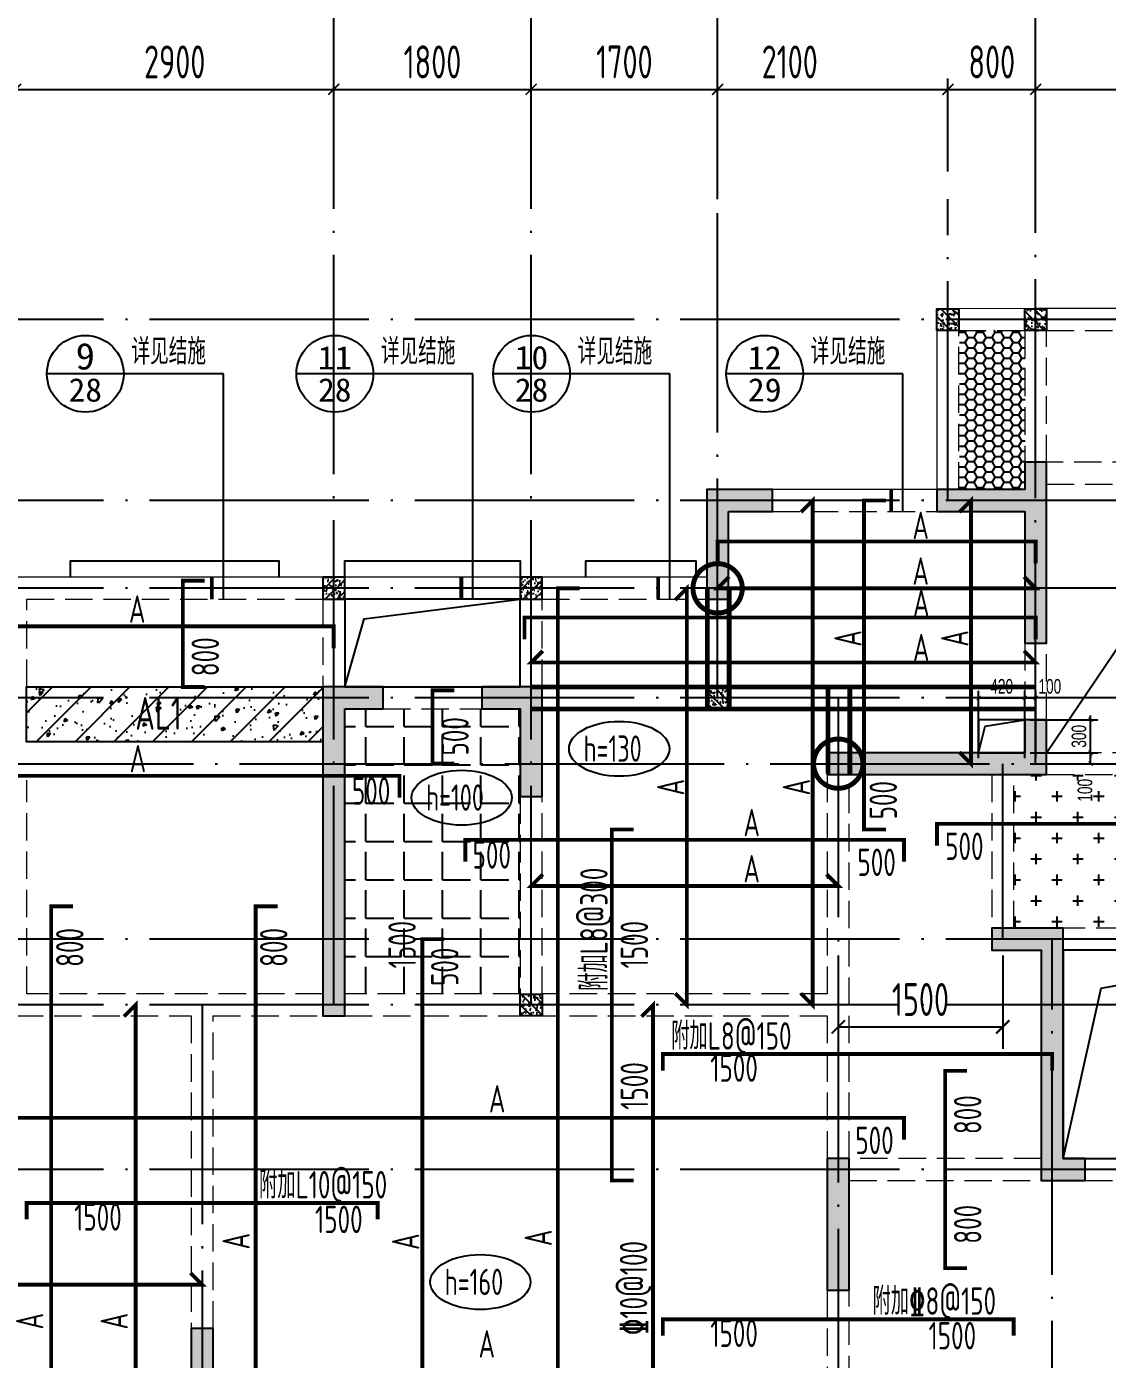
# Model space of a CAD drawing. Extents: x -1058961 to 23600, y -449123 to 2751847.
# Drawn here: x -329506 to -319653, y -252053 to -239899 of the extents above; entities that cross this region are included whole.
import ezdxf
from ezdxf.enums import TextEntityAlignment as Align

# ---------------------------------------------------------------- set-up
doc = ezdxf.new("R2010")
doc.units = 0
doc.header["$LTSCALE"] = 1000
doc.linetypes.add('DASH', pattern=[0.35, 0.25, -0.1])
doc.linetypes.add('DOTE', pattern=[2.42, 2, -0.2, 0.02, -0.2])
doc.layers.get('0').update_dxf_attribs({"linetype": 'CONTINUOUS'})
doc.layers.get('DEFPOINTS').update_dxf_attribs({"linetype": 'CONTINUOUS'})
doc.layers.add('+公共字体', color=7, linetype='CONTINUOUS', lineweight=20)
for name, color, linetype in [('A-AXIS', 1, 'CONTINUOUS'), ('A-DOTE', 10, 'DOTE'), ('BEAM', 4, 'DASH'), ('DIM_IDEN', 67, 'CONTINUOUS'), ('PUB_TEXT', 2, 'CONTINUOUS'), ('ROOF', 183, 'CONTINUOUS'), ('S-B板填充', 251, 'CONTINUOUS'), ('S-B板标注', 3, 'CONTINUOUS'), ('S-B板配筋', 6, 'CONTINUOUS'), ('S-B板配筋号', 7, 'CONTINUOUS'), ('S-C承台编号', 6, 'CONTINUOUS'), ('S-D洞口', 4, 'CONTINUOUS'), ('S-D洞口标注', 3, 'CONTINUOUS'), ('S-L主梁线', 4, 'DASH'), ('S-Q墙填充', 252, 'CONTINUOUS'), ('S-Q墙实线', 6, 'CONTINUOUS'), ('S-Q墙标注', 3, 'CONTINUOUS'), ('S-Y一般标注', 3, 'CONTINUOUS'), ('S-板正筋', 2, 'CONTINUOUS'), ('S-构造柱', 212, 'CONTINUOUS'), ('TEXT', 2, 'CONTINUOUS'), ('水平筋标注', 7, 'CONTINUOUS'), ('看线', 251, 'CONTINUOUS')]:
    doc.layers.add(name, color=color, linetype=linetype)
doc.layers.add('配箍校核', color=34, linetype='CONTINUOUS', plot=False)
doc.styles.add('_TCH_AXIS', font='COMPLEX', dxfattribs={"bigfont": 'GBCBIG'})
doc.styles.add('_TCH_LABEL', font='simhei.ttf')
doc.styles.add('TSSD_DIMENSION', font='Tssdeng.shx', dxfattribs={"width": 0.7, "bigfont": 'tssdchn.shx'})
doc.styles.add('TSSD_REIN', font='tssdeng.shx', dxfattribs={"width": 0.7, "height": 300, "bigfont": 'tssdchn.shx'})
doc.styles.add('结构文字', font='zstxt.shx', dxfattribs={"width": 0.7, "bigfont": 'zshz.shx'})
doc.dimstyles.new('STRUCK', dxfattribs={"dimtxt": 400, "dimasz": 121, "dimexe": 200, "dimexo": 150, "dimgap": 115, "dimtad": 1, "dimdec": 0, "dimdsep": 46, "dimtxsty": '结构文字', "dimblk": 'ARCHTICK', "dimcen": 400, "dimclrd": 3, "dimclre": 3, "dimclrt": 7, "dimadec": 0, "dimazin": 0, "dimtfac": 1, "dimtdec": 0, "dimtix": 1, "dimtmove": 2, "dimatfit": 3, "dimldrblk": '_DIMX', "dimfxl": 0, "dimtolj": 1, "dimtzin": 0, "dimarcsym": 0})
doc.dimstyles.new('STRUCK30', dxfattribs={"dimscale": 0.33333, "dimtxt": 400, "dimasz": 121, "dimexe": 200, "dimexo": 150, "dimgap": 115, "dimtad": 1, "dimdec": 0, "dimdsep": 46, "dimtxsty": '结构文字', "dimblk": 'ARCHTICK', "dimcen": 400, "dimclrd": 3, "dimclre": 3, "dimclrt": 7, "dimadec": 0, "dimazin": 0, "dimtfac": 1, "dimtdec": 0, "dimtix": 1, "dimtmove": 2, "dimatfit": 3, "dimldrblk": '_DIMX', "dimfxl": 0, "dimtolj": 1, "dimtzin": 0, "dimarcsym": 0})
doc.dimstyles.new('TSSD_100_100', dxfattribs={"dimtxt": 300, "dimasz": 100, "dimexe": 100, "dimexo": 250, "dimgap": 100, "dimtad": 1, "dimdec": 0, "dimzin": 0, "dimdsep": 46, "dimtxsty": 'TSSD_DIMENSION', "dimblk": 'ARCHTICK', "dimcen": 0, "dimdle": 100, "dimclrt": 7, "dimadec": 0, "dimazin": 0, "dimtfac": 1, "dimtdec": 0, "dimtix": 1, "dimtmove": 2, "dimatfit": 3, "dimldrblk": 'ARCHTICK', "dimfxl": 0, "dimtolj": 1, "dimtzin": 0, "dimarcsym": 0})

# ---------------------------------------------------------------- blocks, each defined once
blk = doc.blocks.new('_ArchTick')
at = {"color": 0, "linetype": 'ByBlock', "const_width": 0.15}
blk.add_lwpolyline([(-0.5, -0.5), (0.5, 0.5)], dxfattribs=at)
blk = doc.blocks.new('*D1063')
at = {"layer": 'DEFPOINTS', "color": 0}
for p in [(9300, 19250), (6400, 18250), (9300, 18250)]:
    blk.add_point(p, dxfattribs=at)
at = {"layer": 'S-Y一般标注', "color": 0, "lineweight": -2}
for p, q in [((6400, 18500), (6400, 19350)), ((9300, 18500), (9300, 19350)), ((6300, 19250), (9400, 19250))]:
    blk.add_line(p, q, dxfattribs=at)
at = {"layer": 'S-Y一般标注', "color": 0, "lineweight": -2, "xscale": 100, "yscale": 100, "zscale": 100, "rotation": 180}
blk.add_blockref('_ArchTick', (6400, 19250), dxfattribs=at)
at = {"layer": 'S-Y一般标注', "color": 0, "lineweight": -2, "xscale": 100, "yscale": 100, "zscale": 100}
blk.add_blockref('_ArchTick', (9300, 19250), dxfattribs=at)
at = {"layer": 'S-Y一般标注', "color": 7, "insert": (7850, 19500), "char_height": 300, "attachment_point": 5, "style": 'TSSD_DIMENSION'}
blk.add_mtext('\\A1;2900', dxfattribs=at)
blk = doc.blocks.new('*D1064')
at = {"layer": 'DEFPOINTS', "color": 0}
for p in [(11100, 19250), (9300, 18250), (11100, 18250)]:
    blk.add_point(p, dxfattribs=at)
at = {"layer": 'S-Y一般标注', "color": 0, "lineweight": -2}
for p, q in [((9300, 18500), (9300, 19350)), ((11100, 18500), (11100, 19350)), ((9200, 19250), (11200, 19250))]:
    blk.add_line(p, q, dxfattribs=at)
at = {"layer": 'S-Y一般标注', "color": 0, "lineweight": -2, "xscale": 100, "yscale": 100, "zscale": 100, "rotation": 180}
blk.add_blockref('_ArchTick', (9300, 19250), dxfattribs=at)
at = {"layer": 'S-Y一般标注', "color": 0, "lineweight": -2, "xscale": 100, "yscale": 100, "zscale": 100}
blk.add_blockref('_ArchTick', (11100, 19250), dxfattribs=at)
at = {"layer": 'S-Y一般标注', "color": 7, "insert": (10200, 19500), "char_height": 300, "attachment_point": 5, "style": 'TSSD_DIMENSION'}
blk.add_mtext('\\A1;1800', dxfattribs=at)
blk = doc.blocks.new('*D1065')
at = {"layer": 'DEFPOINTS', "color": 0}
for p in [(12800, 19250), (11100, 18250), (12800, 18250)]:
    blk.add_point(p, dxfattribs=at)
at = {"layer": 'S-Y一般标注', "color": 0, "lineweight": -2}
for p, q in [((11100, 18500), (11100, 19350)), ((12800, 18500), (12800, 19350)), ((11000, 19250), (12900, 19250))]:
    blk.add_line(p, q, dxfattribs=at)
at = {"layer": 'S-Y一般标注', "color": 0, "lineweight": -2, "xscale": 100, "yscale": 100, "zscale": 100, "rotation": 180}
blk.add_blockref('_ArchTick', (11100, 19250), dxfattribs=at)
at = {"layer": 'S-Y一般标注', "color": 0, "lineweight": -2, "xscale": 100, "yscale": 100, "zscale": 100}
blk.add_blockref('_ArchTick', (12800, 19250), dxfattribs=at)
at = {"layer": 'S-Y一般标注', "color": 7, "insert": (11950, 19500), "char_height": 300, "attachment_point": 5, "style": 'TSSD_DIMENSION'}
blk.add_mtext('\\A1;1700', dxfattribs=at)
blk = doc.blocks.new('*D1066')
at = {"layer": 'DEFPOINTS', "color": 0}
for p in [(14900, 19250), (12800, 18250), (14900, 18250)]:
    blk.add_point(p, dxfattribs=at)
at = {"layer": 'S-Y一般标注', "color": 0, "lineweight": -2}
for p, q in [((12800, 18500), (12800, 19350)), ((14900, 18500), (14900, 19350)), ((12700, 19250), (15000, 19250))]:
    blk.add_line(p, q, dxfattribs=at)
at = {"layer": 'S-Y一般标注', "color": 0, "lineweight": -2, "xscale": 100, "yscale": 100, "zscale": 100, "rotation": 180}
blk.add_blockref('_ArchTick', (12800, 19250), dxfattribs=at)
at = {"layer": 'S-Y一般标注', "color": 0, "lineweight": -2, "xscale": 100, "yscale": 100, "zscale": 100}
blk.add_blockref('_ArchTick', (14900, 19250), dxfattribs=at)
at = {"layer": 'S-Y一般标注', "color": 7, "insert": (13458, 19500), "char_height": 300, "attachment_point": 5, "style": 'TSSD_DIMENSION'}
blk.add_mtext('\\A1;2100', dxfattribs=at)
blk = doc.blocks.new('*D1067')
at = {"layer": 'DEFPOINTS', "color": 0}
for p in [(18500, 19250), (15700, 18250), (18500, 18250)]:
    blk.add_point(p, dxfattribs=at)
at = {"layer": 'S-Y一般标注', "color": 0, "lineweight": -2}
for p, q in [((15700, 18500), (15700, 19350)), ((18500, 18500), (18500, 19350)), ((15600, 19250), (18600, 19250))]:
    blk.add_line(p, q, dxfattribs=at)
at = {"layer": 'S-Y一般标注', "color": 0, "lineweight": -2, "xscale": 100, "yscale": 100, "zscale": 100, "rotation": 180}
blk.add_blockref('_ArchTick', (15700, 19250), dxfattribs=at)
at = {"layer": 'S-Y一般标注', "color": 0, "lineweight": -2, "xscale": 100, "yscale": 100, "zscale": 100}
blk.add_blockref('_ArchTick', (18500, 19250), dxfattribs=at)
at = {"layer": 'S-Y一般标注', "color": 7, "insert": (17100, 19500), "char_height": 300, "attachment_point": 5, "style": 'TSSD_DIMENSION'}
blk.add_mtext('\\A1;2800', dxfattribs=at)
blk = doc.blocks.new('*D1095')
at = {"layer": 'DEFPOINTS', "color": 0}
for p in [(15700, 19250), (14900, 18250), (15700, 18250)]:
    blk.add_point(p, dxfattribs=at)
at = {"layer": 'S-Y一般标注', "color": 0, "lineweight": -2}
for p, q in [((14900, 18500), (14900, 19350)), ((15700, 18500), (15700, 19350)), ((14800, 19250), (15800, 19250))]:
    blk.add_line(p, q, dxfattribs=at)
at = {"layer": 'S-Y一般标注', "color": 0, "lineweight": -2, "xscale": 100, "yscale": 100, "zscale": 100, "rotation": 180}
blk.add_blockref('_ArchTick', (14900, 19250), dxfattribs=at)
at = {"layer": 'S-Y一般标注', "color": 0, "lineweight": -2, "xscale": 100, "yscale": 100, "zscale": 100}
blk.add_blockref('_ArchTick', (15700, 19250), dxfattribs=at)
at = {"layer": 'S-Y一般标注', "color": 7, "insert": (15300, 19500), "char_height": 300, "attachment_point": 5, "style": 'TSSD_DIMENSION'}
blk.add_mtext('\\A1;800', dxfattribs=at)
blk = doc.blocks.new('20210729.03504727')
at = {"layer": '看线', "color": 202, "ltscale": 0.5}
for points in [[(1800, 10800), (1800, 10950), (3700, 10950), (3700, 10800)], [(4300, 10800), (4300, 10950), (5900, 10950), (5900, 10800)], [(6500, 10800), (6500, 10950), (7500, 10950), (7500, 10800)]]:
    blk.add_lwpolyline(points, dxfattribs=at)
blk = doc.blocks.new('*D2845')
at = {"layer": 'DEFPOINTS', "color": 0}
for p in [(-320406, -246221), (-319806, -246221), (-320406, -246521)]:
    blk.add_point(p, dxfattribs=at)
at = {"layer": 'S-D洞口标注', "color": 3, "lineweight": -2}
for p, q in [((-320356, -246221), (-319740, -246221)), ((-319806, -246221), (-319806, -246180)), ((-319806, -246521), (-319806, -246221)), ((-320356, -246521), (-319740, -246521)), ((-319806, -246521), (-319806, -246561))]:
    blk.add_line(p, q, dxfattribs=at)
at = {"layer": 'S-D洞口标注', "color": 3, "lineweight": -2, "xscale": 40.33293, "yscale": 40.33293, "zscale": 40.33293}
for p, rotation in [((-319806, -246221), 270), ((-319806, -246521), 90)]:
    blk.add_blockref('_ArchTick', p, dxfattribs=dict(at, rotation=rotation))
at = {"layer": 'S-D洞口标注', "color": 7, "insert": (-319911, -246371), "char_height": 133.3, "attachment_point": 5, "rotation": 90, "style": '结构文字'}
blk.add_mtext('\\A1;300', dxfattribs=at)
blk = doc.blocks.new('_DIMX')
blk.add_line((-150, 0), (150, 0))
at = {"const_width": 50}
blk.add_lwpolyline([(-70, -70), (70, 70)], dxfattribs=at)
blk = doc.blocks.new('*D2846')
at = {"layer": 'DEFPOINTS', "color": 0}
for p in [(-320406, -246021), (-320826, -246621), (-320406, -246621)]:
    blk.add_point(p, dxfattribs=at)
at = {"layer": 'S-D洞口标注', "color": 3, "lineweight": -2}
for p, q in [((-320826, -246571), (-320826, -245955)), ((-320406, -246571), (-320406, -245955)), ((-320826, -246021), (-320406, -246021))]:
    blk.add_line(p, q, dxfattribs=at)
at = {"layer": 'S-D洞口标注', "color": 3, "lineweight": -2, "xscale": 40.33293, "yscale": 40.33293, "zscale": 40.33293, "rotation": 180}
blk.add_blockref('_ArchTick', (-320826, -246021), dxfattribs=at)
at = {"layer": 'S-D洞口标注', "color": 3, "lineweight": -2, "xscale": 40.33293, "yscale": 40.33293, "zscale": 40.33293}
blk.add_blockref('_ArchTick', (-320406, -246021), dxfattribs=at)
at = {"layer": 'S-D洞口标注', "color": 7, "insert": (-320616, -245916), "char_height": 133.3, "attachment_point": 5, "style": '结构文字'}
blk.add_mtext('\\A1;420', dxfattribs=at)
blk = doc.blocks.new('*D2847')
at = {"layer": 'DEFPOINTS', "color": 0}
for p in [(-320306, -246021), (-320406, -246621), (-320306, -246621)]:
    blk.add_point(p, dxfattribs=at)
at = {"layer": 'S-D洞口标注', "color": 3, "lineweight": -2}
for p, q in [((-320406, -246571), (-320406, -245955)), ((-320306, -246571), (-320306, -245955)), ((-320406, -246021), (-320306, -246021))]:
    blk.add_line(p, q, dxfattribs=at)
at = {"layer": 'S-D洞口标注', "color": 3, "lineweight": -2, "xscale": 40.33293, "yscale": 40.33293, "zscale": 40.33293, "rotation": 180}
blk.add_blockref('_ArchTick', (-320406, -246021), dxfattribs=at)
at = {"layer": 'S-D洞口标注', "color": 3, "lineweight": -2, "xscale": 40.33293, "yscale": 40.33293, "zscale": 40.33293}
blk.add_blockref('_ArchTick', (-320306, -246021), dxfattribs=at)
at = {"layer": 'S-D洞口标注', "color": 7, "insert": (-320177, -245916), "char_height": 133.3, "attachment_point": 5, "style": '结构文字'}
blk.add_mtext('\\A1;100', dxfattribs=at)
blk = doc.blocks.new('*D2848')
at = {"layer": 'DEFPOINTS', "color": 0}
for p in [(-320406, -246521), (-319806, -246521), (-320406, -246621)]:
    blk.add_point(p, dxfattribs=at)
at = {"layer": 'S-D洞口标注', "color": 3, "lineweight": -2}
for p, q in [((-320356, -246521), (-319740, -246521)), ((-319806, -246621), (-319806, -246521)), ((-320356, -246621), (-319740, -246621))]:
    blk.add_line(p, q, dxfattribs=at)
at = {"layer": 'S-D洞口标注', "color": 3, "lineweight": -2, "xscale": 40.33293, "yscale": 40.33293, "zscale": 40.33293}
for p, rotation in [((-319806, -246521), 90), ((-319806, -246621), 270)]:
    blk.add_blockref('_ArchTick', p, dxfattribs=dict(at, rotation=rotation))
at = {"layer": 'S-D洞口标注', "color": 7, "insert": (-319856, -246863), "char_height": 133.3, "attachment_point": 5, "rotation": 90, "style": '结构文字'}
blk.add_mtext('\\A1;100', dxfattribs=at)
blk = doc.blocks.new('20210803.22403995')
at = {"layer": '+公共字体', "color": 2, "const_width": 45}
for points in [[(-856038, -168387, 1), (-856038, -167937, 1), (-856038, -168387, -1)], [(-854938, -169986, 1), (-854938, -169536, 1), (-854938, -169986, -1)]]:
    blk.add_lwpolyline(points, format="xyb", dxfattribs=at)
blk = doc.blocks.new('20210807.15312446')
at = {"layer": 'S-Q墙填充'}
h = blk.add_hatch(color=252, dxfattribs=at)
h.dxf.hatch_style = 1
h.paths.add_polyline_path([(72216, 67840), (72216, 68190), (72016, 68190), (72016, 67940), (71216, 67940), (71216, 67740), (72016, 67740), (72016, 66540), (72216, 66540)])
h = blk.add_hatch(color=252, dxfattribs=at)
h.dxf.hatch_style = 1
h.paths.add_polyline_path([(69316, 67740), (69716, 67740), (69716, 67940), (69116, 67940), (69116, 66940), (69316, 66940)])
h = blk.add_hatch(color=252, dxfattribs=at)
h.dxf.hatch_style = 1
h.paths.add_polyline_path([(65816, 65940), (66166, 65940), (66166, 66140), (65616, 66140), (65616, 63140), (65816, 63140)])
h = blk.add_hatch(color=252, dxfattribs=at)
h.dxf.hatch_style = 1
h.paths.add_polyline_path([(67616, 66140), (67066, 66140), (67066, 65940), (67416, 65940), (67416, 65140), (67616, 65140)])
h = blk.add_hatch(color=252, dxfattribs=at)
h.dxf.hatch_style = 1
h.paths.add_polyline_path([(72216, 65340), (72216, 65840), (72016, 65840), (72016, 65540), (71816, 65540), (70216, 65540), (70216, 65340), (71816, 65340)])
h = blk.add_hatch(color=252, dxfattribs=at)
h.dxf.hatch_style = 1
h.paths.add_polyline_path([(72366, 61840), (72366, 63940), (71716, 63940), (71716, 63740), (72166, 63740), (72166, 61640), (72566, 61640), (72566, 61840)])
h = blk.add_hatch(color=252, dxfattribs=at)
h.dxf.hatch_style = 1
h.paths.add_polyline_path([(70416, 60640), (70416, 61840), (70216, 61840), (70216, 60640)])
h = blk.add_hatch(color=252, dxfattribs=at)
h.dxf.hatch_style = 1
h.paths.add_polyline_path([(64616, 60290), (64416, 60290), (64416, 58840), (63716, 58840), (63616, 58840), (63616, 58640), (63716, 58640), (64616, 58640)])
at = {"layer": 'S-D洞口', "color": 5}
for points in [[(65816, 66140), (67416, 66140), (67416, 66940), (65816, 66940), (65816, 66140), (65993, 66762), (67416, 66940)], [(72366, 61840), (74666, 61840), (74666, 63740), (72366, 63740), (72366, 61840), (72712, 63393), (74666, 63740)]]:
    blk.add_lwpolyline(points, dxfattribs=at)
at = {"layer": 'S-L主梁线', "linetype": 'ByBlock', "lineweight": 18}
for p, q in [((72116, 69590), (71215, 69589)), ((71215, 69589), (71216, 67940)), ((74915, 69590), (72116, 69590)), ((71216, 67940), (69716, 67940)), ((65716, 67140), (62716, 67140)), ((67516, 67140), (65716, 67140)), ((69116, 67140), (67516, 67140)), ((65816, 66940), (67416, 66940)), ((65816, 66140), (65816, 66940)), ((67416, 66940), (67416, 66140)), ((67066, 66140), (66166, 66140)), ((72366, 63740), (74666, 63740)), ((73516, 61840), (72566, 61840))]:
    blk.add_line(p, q, dxfattribs=at)
at = {"layer": 'S-L主梁线', "linetype": 'DASH', "lineweight": 18}
for p, q in [((71415, 69389), (72016, 69390)), ((71416, 67940), (71415, 69389)), ((72016, 69390), (72016, 68190)), ((72216, 69390), (74815, 69390)), ((72216, 68190), (72216, 69390)), ((74816, 68190), (72216, 68190)), ((72216, 67990), (74816, 67990)), ((69716, 67740), (71216, 67740)), ((62916, 66940), (65616, 66940)), ((62916, 66140), (62916, 66940)), ((65616, 66940), (65616, 66140)), ((67616, 66940), (69116, 66940)), ((67616, 66140), (67616, 66940)), ((72016, 66540), (72016, 65840)), ((72216, 65840), (72216, 66540)), ((66166, 65940), (67066, 65940)), ((74816, 65540), (72216, 65540)), ((62916, 63340), (62916, 65290)), ((70216, 65340), (70216, 63340)), ((70416, 63240), (70416, 65340)), ((71716, 65340), (71716, 63940)), ((71916, 63940), (71916, 65340)), ((72216, 65340), (74816, 65340)), ((67416, 65140), (67416, 63340)), ((67616, 63340), (67616, 65140)), ((74666, 63940), (72366, 63940)), ((64516, 63340), (62916, 63340)), ((65616, 63340), (64516, 63340)), ((67416, 63340), (65816, 63340)), ((70216, 63340), (67616, 63340)), ((70416, 61840), (70416, 63240)), ((62816, 63140), (64416, 63140)), ((64416, 63140), (64416, 60290)), ((64616, 63140), (65616, 63140)), ((64616, 60290), (64616, 63140)), ((65816, 63140), (67516, 63140)), ((67516, 63140), (70216, 63140)), ((70216, 63140), (70216, 61840)), ((72166, 61840), (70416, 61840)), ((70416, 61640), (72166, 61640)), ((72566, 61640), (73516, 61640)), ((70216, 60640), (70216, 59090)), ((70416, 59090), (70416, 60640))]:
    blk.add_line(p, q, dxfattribs=at)
at = {"layer": 'S-Q墙实线'}
for points in [[(72216, 67840), (72216, 68190), (72016, 68190), (72016, 67940), (71216, 67940), (71216, 67740), (72016, 67740), (72016, 66540), (72216, 66540), (72216, 67840)], [(63716, 58840), (63616, 58840), (63616, 58640), (63716, 58640), (64616, 58640), (64616, 60290), (64416, 60290), (64416, 58840), (63716, 58840)]]:
    blk.add_lwpolyline(points, dxfattribs=at)
for points in [[(69316, 67740), (69716, 67740), (69716, 67940), (69116, 67940), (69116, 66940), (69316, 66940)], [(65816, 65940), (66166, 65940), (66166, 66140), (65616, 66140), (65616, 63140), (65816, 63140)], [(67616, 66140), (67066, 66140), (67066, 65940), (67416, 65940), (67416, 65140), (67616, 65140)], [(72216, 65340), (72216, 65840), (72016, 65840), (72016, 65540), (71816, 65540), (70216, 65540), (70216, 65340), (71816, 65340)], [(72366, 61840), (72366, 63940), (71716, 63940), (71716, 63740), (72166, 63740), (72166, 61640), (72566, 61640), (72566, 61840)], [(70416, 60640), (70416, 61840), (70216, 61840), (70216, 60640)]]:
    blk.add_lwpolyline(points, close=True, dxfattribs=at)
blk = doc.blocks.new('20210730.02141516')
at = {"layer": 'S-构造柱'}
h = blk.add_hatch(dxfattribs=at)
h.set_pattern_fill('ARMORED', color=256, scale=15, angle=-90, style=0)
h.set_pattern_definition([(320, (-154189.41, 3278673.45), (-9.4128202, -107.5890274), [11.25, -123.75]), (265, (-154189.41, 3278673.45), (112.82882, 20.8127), [9, -99]), (10.4514, (-154190.19, 3278664.49), (103.4159313, -86.7764073), [9.5610285, -105.1713168]), (316.1842, (-154159.41, 3278673.45), (-24.827852, -160.0861573), [16.875, -185.625]), (6.6356, (-154161.48, 3278660.11), (146.117681, -140.199406), [14.341543, -157.75695]), (261.1842, (-154159.41, 3278673.45), (146.11779, -140.199292), [13.5, -148.5]), (291, (-154166.91, 3278658.45), (-60.3928336, -89.5360578), [11.25, -123.75]), (236, (-154166.91, 3278658.45), (108.7725068, -36.4972998), [9, -99]), (341.4514, (-154171.94, 3278650.99), (48.3795745, -126.0333943), [9.5610285, -105.1713168]), (307.5, (-154189.41, 3278673.454), (49.93407807, -1.8239783), [0, -97.8, 0, -100.5, 0, -99.375]), (277.5, (-154189.41, 3278673.454), (59.1617568, -39.4604306), [0, -57.3, 0, -95.55, 0, -37.875]), (237.5, (-154189.41, 3278706.904), (-3.38323076, -80.07336543), [0, -37.5, 0, -117, 0, -155.25]), (227.5, (-154189.41, 3278721.904), (15.0157473, -87.4779254), [0, -48.75, 0, -77.7, 0, -110.25]), (315, (-154189.41, 3278673.454), (53.0330086, 53.0330086), [])])
h.paths.add_polyline_path([(200, 200), (200, 0), (0, 0), (0, 200)])
blk.add_lwpolyline([(200, 200), (200, 0), (0, 0), (0, 200)], close=True, dxfattribs=at)
blk = doc.blocks.new('20210809.18285270')
at = {"layer": 'ROOF', "rotation": 359.9999999538236}
for p in [(10300, 12550), (11100, 12550), (8200, 9100)]:
    blk.add_blockref('20210730.02141516', p, dxfattribs=at)
at = {"layer": 'ROOF', "xscale": -1}
for p in [(4900, 10100), (6700, 10100)]:
    blk.add_blockref('20210730.02141516', p, dxfattribs=at)
at = {"layer": 'ROOF'}
blk.add_blockref('20210730.02141516', (6500, 6300), dxfattribs=at)
blk = doc.blocks.new('*D2719')
at = {"layer": 'DEFPOINTS', "color": 0}
for p in [(-205458, -4859), (-203959, -4859), (-203959, -5659)]:
    blk.add_point(p, dxfattribs=at)
at = {"layer": 'S-Q墙标注', "color": 3, "lineweight": -2}
for p, q in [((-205458, -5009), (-205458, -5859)), ((-203959, -5009), (-203959, -5859)), ((-205458, -5659), (-203959, -5659))]:
    blk.add_line(p, q, dxfattribs=at)
at = {"layer": 'S-Q墙标注', "color": 3, "lineweight": -2, "xscale": 121, "yscale": 121, "zscale": 121, "rotation": 180}
blk.add_blockref('_ArchTick', (-205458, -5659), dxfattribs=at)
at = {"layer": 'S-Q墙标注', "color": 3, "lineweight": -2, "xscale": 121, "yscale": 121, "zscale": 121}
blk.add_blockref('_ArchTick', (-203959, -5659), dxfattribs=at)
at = {"layer": 'S-Q墙标注', "color": 7, "insert": (-204709, -5409), "char_height": 300, "attachment_point": 5, "style": 'TSSD_REIN'}
blk.add_mtext('\\A1;1500', dxfattribs=at)
blk = doc.blocks.new('20210811.10050802')
at = {"layer": 'DIM_IDEN'}
for p, q in [((3132, 14161), (2432, 14161)), ((4041, 14161), (3132, 14161)), ((4041, 12105), (4041, 14161)), ((5407, 14161), (4707, 14161)), ((6316, 14161), (5407, 14161)), ((6316, 12105), (6316, 14161)), ((7201, 14161), (6501, 14161)), ((8110, 14161), (7201, 14161)), ((8110, 12105), (8110, 14161)), ((9326, 14161), (8626, 14161)), ((10235, 14161), (9326, 14161)), ((10235, 12905), (10235, 14161))]:
    blk.add_line(p, q, dxfattribs=at)
at = {"layer": 'DIM_IDEN', "const_width": 35}
for points in [[(10130, 12905), (10130, 13105)], [(3936, 12105), (3936, 12305)], [(6211, 12105), (6211, 12305)], [(8005, 12105), (8005, 12305)]]:
    blk.add_lwpolyline(points, dxfattribs=at)
at = {"layer": 'DIM_IDEN'}
for centre in [(2782, 14161), (5057, 14161), (6851, 14161), (8976, 14161)]:
    blk.add_circle(centre, 350, dxfattribs=at)
at = {"layer": 'PUB_TEXT', "style": '_TCH_AXIS'}
for p in [(3202, 14245), (5477, 14245), (7271, 14245), (9396, 14245)]:
    blk.add_text('详见结施', height=236.3, dxfattribs=at).set_placement(p)
at = {"layer": 'PUB_TEXT', "style": '_TCH_LABEL'}
for s, height, width, p, p2 in [('9', 242, 1.011364, (2694, 14200), (2870, 14200)), ('11', 210.8, 1.034884, (4900, 14202), (5214, 14202)), ('10', 213.8, 0.988889, (6699, 14202), (7003, 14202)), ('12', 211.6, 1.022989, (8821, 14202), (9132, 14202)), ('28', 213.8, 0.988889, (2630, 13907), (2934, 13907)), ('28', 213.8, 0.988889, (4905, 13907), (5209, 13907)), ('28', 213.8, 0.988889, (6699, 13907), (7003, 13907)), ('29', 212.7, 1.00565, (8823, 13908), (9130, 13908))]:
    blk.add_text(s, height=height, dxfattribs=dict(at, width=width)).set_placement(p, p2, align=Align.FIT)
blk = doc.blocks.new('20210726.16395156')
at = {"layer": 'A-AXIS'}
for p, q in [((9300, 18249.9), (9300, 21049.9)), ((11100, 18249.9), (11100, 21049.9)), ((12800, 18249.9), (12800, 21049.9)), ((15700, 18249.9), (15700, 21049.9))]:
    blk.add_line(p, q, dxfattribs=at)
at = {"layer": 'A-DOTE'}
for p, q in [((9300, 10900), (9300, 18249.9)), ((11100, 10900), (11100, 18249.9)), ((12800, 13700), (12800, 18249.9)), ((14900, 15500), (14900, 18249.9)), ((15700, 13100.3), (15700, 18249.9)), ((55600, 17150), (3600, 17150)), ((55600, 15500), (3600, 15500)), ((55600, 14700), (3600, 14700)), ((55600, 13700), (3600, 13700)), ((13900.2, 13700), (13900, 3600)), ((3600, 13100.3), (55600, 13100.3)), ((15400, 11500), (15400, 13100)), ((55600, 11500), (3600, 11500)), ((15850, 3600), (15850, 11500)), ((55600, 10900), (3600, 10900)), ((8100, 10900), (8100, 3600)), ((55600, 9400), (3600, 9400))]:
    blk.add_line(p, q, dxfattribs=at)
at = {"layer": 'S-Y一般标注'}
for base, p1, p2, picture, middle in [((9300, 19249.9), (6400, 18249.9), (9300, 18249.9), '*D1063', (7850, 19499.9)), ((11100, 19249.9), (9300, 18249.9), (11100, 18249.9), '*D1064', (10200, 19499.9)), ((12800, 19249.9), (11100, 18249.9), (12800, 18249.9), '*D1065', (11950, 19499.9)), ((15700, 19249.9), (14900, 18249.9), (15700, 18249.9), '*D1095', (15300, 19499.9)), ((18500, 19249.9), (15700, 18249.9), (18500, 18249.9), '*D1067', (17100, 19499.9))]:
    dim = blk.add_linear_dim(base=base, p1=p1, p2=p2, dimstyle='TSSD_100_100', dxfattribs=at)
    dim.commit()
    dim.dimension.update_dxf_attribs({"geometry": picture, "text_midpoint": middle})
dim = blk.add_linear_dim(base=(14900, 19249.9), p1=(12800, 18249.9), p2=(14900, 18249.9), dimstyle='TSSD_100_100', dxfattribs=at)
dim.commit()
dim.dimension.update_dxf_attribs({"geometry": '*D1066', "text_midpoint": (13458.1, 19499.9), "dimtype": 160})
blk = doc.blocks.new('20210810.19092027')
at = {"layer": 'S-Q墙标注'}
dim = blk.add_linear_dim(base=(96017.8, 61274), p1=(94518, 62074), p2=(96017.8, 62074), dimstyle='STRUCK', override={"dimtxt": 300, "dimgap": 100, "dimtxsty": 'TSSD_REIN'}, dxfattribs=at)
dim.commit()
dim.dimension.update_dxf_attribs({"geometry": '*D2719', "text_midpoint": (95267.9, 61524), "insert": (299976.5, 66933)})

msp = doc.modelspace()

# ---------------------------------------------------------------- hatches: boundary and pattern name
at = {"layer": 'BEAM', "linetype": 'ByBlock'}
h = msp.add_hatch(dxfattribs=at)
h.set_pattern_fill('ARMORED', color=252, scale=50, angle=180, style=0)
h.set_pattern_definition([(230, (-547277.35, 1668000.32), (-358.63009, 31.376067), [37.5, -412.5]), (175, (-547277.35, 1668000.3), (69.37567, -376.09607), [30, -330]), (280.4514, (-547307.24, 1668002.93), (-289.25469, -344.71977), [31.870095, -350.571056]), (226.1842, (-547277.35, 1667900.3), (-533.62052, 82.75951), [56.25, -618.75]), (276.6356, (-547321.8, 1667907.2), (-467.33135, -487.05894), [47.80514, -525.8565]), (171.1842, (-547277.35, 1667900.3), (-467.33097, -487.0593), [45, -495]), (201, (-547327.35, 1667925.32), (-298.453526, 201.309445), [37.5, -412.5]), (146, (-547327.35, 1667925.3), (-121.657666, -362.57502), [30, -330]), (251.4514, (-547352.22, 1667942.1), (-420.111314, -161.26525), [31.870095, -350.571056]), (217.5, (-547277.35, 1668000.32), (-6.079928, -166.446927), [0, -326, 0, -335, 0, -331.25]), (187.5, (-547277.35, 1668000.32), (-131.534769, -197.205856), [0, -191, 0, -318.5, 0, -126.25]), (147.5, (-547165.85, 1668000.32), (-266.911218, 11.277436), [0, -125, 0, -390, 0, -517.5]), (137.5, (-547115.85, 1668000.32), (-291.593085, -50.05249), [0, -162.5, 0, -259, 0, -367.5]), (225, (-547277.35, 1668000.32), (176.776695, -176.776695), [])])
h.paths.add_polyline_path([(-326806.22, -246420.99), (-329506.22, -246420.99), (-329506.22, -245920.99), (-326806.22, -245920.99)])
at = {"layer": 'S-B板填充', "linetype": 'ByBlock'}
h = msp.add_hatch(dxfattribs=at)
h.set_pattern_fill('HONEY', color=252, scale=17.142857, style=0)
h.set_pattern_definition([(0, (-265322.095, -426707.534), (81.642857, 47.136514), [54.42857, -108.857143]), (120, (-265322.095, -426707.534), (-81.642847, 47.136531), [54.42857, -108.857143]), (60, (-265322.095, -426707.534), (1e-05, 94.273045), [-108.857143, 54.42857])])
h.paths.add_polyline_path([(-321000.86, -244121), (-320400.72, -244121), (-320400.72, -242671.13), (-321000.86, -242671.13)])
at = {"layer": 'S-B板填充'}
h = msp.add_hatch(dxfattribs=at)
h.set_pattern_fill('ANGLE', color=252, scale=50, style=0)
h.set_pattern_definition([(0, (-228972.3, -394364.86), (0, 349.25), [254, -95.25]), (90, (-228972.3, -394364.86), (-349.25, 2e-14), [254, -95.25])])
h.paths.add_polyline_path([(-326606.23, -246121), (-325006.22, -246121), (-325006.22, -248720.99), (-326606.23, -248720.99)])
h = msp.add_hatch(dxfattribs=at)
h.set_pattern_fill('CROSS', color=252, scale=30, style=0)
h.set_pattern_definition([(0, (-233672.3, -394364.86), (190.5, 190.5), [95.25, -285.75]), (90, (-233624.67, -394412.49), (-190.5, 190.5), [95.25, -285.75])])
h.paths.add_polyline_path([(-320506.3, -246720.73), (-317306.36, -246720.73), (-317306.36, -248121), (-320506.3, -248121)])

# ---------------------------------------------------------------- linework, layer by layer
at = {"layer": 'BEAM', "linetype": 'ByBlock'}
msp.add_lwpolyline([(-326806.22, -246420.99), (-329506.22, -246420.99), (-329506.22, -245920.99), (-326806.22, -245920.99)], close=True, dxfattribs=at)
at = {"layer": 'S-B板标注'}
for centre in [(-324103.55, -246485.08), (-325539.49, -246931.38), (-325369.64, -251348.04)]:
    msp.add_ellipse(centre, major_axis=(-457.33, 0), ratio=0.54724159, dxfattribs=at)
at = {"layer": 'S-B板配筋', "lineweight": 35, "const_width": 35}
for points in [[(-322446.28, -248714.93), (-322340.22, -248821), (-322340.22, -244221), (-322446.28, -244327.06)], [(-321671.04, -247220.73), (-321871.04, -247220.73), (-321871.04, -244221), (-321671.04, -244221)], [(-321002.07, -246514.66), (-320896.01, -246620.73), (-320896.01, -244221), (-321002.07, -244327.06)], [(-323206.24, -244794.61), (-323206.24, -244594.61), (-320306.24, -244594.61), (-320306.24, -244794.61)], [(-327882.32, -245921), (-328082.32, -245921), (-328082.32, -244951), (-327882.32, -244951)], [(-324463.18, -255120.83), (-324663.18, -255120.83), (-324663.18, -245021), (-324463.18, -245021)], [(-323593.07, -248714.93), (-323487, -248821), (-323487, -245021), (-323593.07, -245127.06)], [(-323100.18, -244914.93), (-323206.24, -245021), (-320306.24, -245021), (-320412.31, -244914.93)], [(-329606.23, -245567.55), (-329606.23, -245367.55), (-326706.24, -245367.52), (-326706.24, -245567.52)], [(-324966.22, -245487.64), (-324966.22, -245287.64), (-320306.23, -245287.64), (-320306.23, -245487.64)], [(-324800.17, -245591.63), (-324906.23, -245697.69), (-320306.24, -245697.7), (-320412.31, -245591.64)], [(-325606.22, -246621), (-325806.22, -246621), (-325806.22, -245951), (-325606.22, -245951)], [(-331406.24, -246931.34), (-331406.24, -246731.34), (-326106.22, -246731.34), (-326106.22, -246931.34)], [(-321206.3, -247369.03), (-321206.3, -247169.03), (-316606.36, -247169.03), (-316606.36, -247369.03)], [(-325506.22, -247514.6), (-325506.22, -247314.6), (-321506.23, -247314.59), (-321506.23, -247514.59)], [(-323970.61, -250420.99), (-324170.61, -250420.99), (-324170.61, -247220.99), (-323970.61, -247220.99)], [(-324800.17, -247629.37), (-324906.23, -247735.44), (-322106.06, -247735.44), (-322212.13, -247629.37)], [(-329083.16, -253321), (-329283.16, -253321), (-329283.16, -247920.99), (-329083.16, -247920.99)], [(-327217.39, -255120.83), (-327417.39, -255120.83), (-327417.39, -247920.99), (-327217.39, -247920.99)], [(-325698.89, -255120.83), (-325898.89, -255120.83), (-325898.89, -248220.99), (-325698.89, -248220.99)], [(-328618.99, -253214.93), (-328512.93, -253321), (-328512.93, -248821), (-328618.99, -248927.06)], [(-323900.59, -255014.77), (-323794.53, -255120.83), (-323794.53, -248820.99), (-323900.59, -248927.06)], [(-323706.23, -249418.66), (-323706.23, -249268.66), (-320156.23, -249268.66), (-320156.23, -249418.66)], [(-320931.23, -251221), (-321131.23, -251221), (-321131.23, -249421), (-320931.23, -249421)], [(-321506.22, -250050.65), (-321506.22, -249850.65), (-331406.23, -249850.65), (-331406.23, -250050.65)], [(-329506.23, -250776.05), (-329506.23, -250626.05), (-326306.23, -250626.05), (-326306.23, -250776.05)], [(-331300.17, -251265.39), (-331406.23, -251371.46), (-327906.23, -251371.46), (-328012.3, -251265.39)], [(-323706.14, -251836.97), (-323706.14, -251686.97), (-320506.14, -251686.97), (-320506.14, -251836.97)]]:
    msp.add_lwpolyline(points, dxfattribs=at)
at = {"layer": 'S-B板配筋号', "color": 1}
msp.add_lwpolyline([(-320206.23, -246520.73), (-317606.72, -242671)], dxfattribs=at)
at = {"layer": 'S-D洞口', "color": 5}
for points in [[(-326606.22, -245921), (-325006.22, -245921), (-325006.22, -245121), (-326606.22, -245121), (-326606.22, -245921), (-326428.44, -245298.77), (-325006.22, -245121)], [(-320826.23, -246520.73), (-320406.23, -246520.73), (-320406.23, -246220.73), (-320826.23, -246220.73), (-320826.23, -246520.73), (-320767.9, -246279.06), (-320406.23, -246220.73)], [(-320056.23, -250221), (-317756.23, -250221), (-317756.23, -248321), (-320056.23, -248321), (-320056.23, -250221), (-319709.41, -248667.82), (-317756.23, -248321)]]:
    msp.add_lwpolyline(points, dxfattribs=at)
at = {"layer": 'S-板正筋', "color": 5, "linetype": 'DASH', "const_width": 42.86}
for points in [[(-323300.71, -245021), (-323300.72, -246121)], [(-323100.71, -245021), (-323100.72, -246121)], [(-320300.7, -245921), (-324900.72, -245921)], [(-322200.71, -246711.45), (-322200.71, -245921)], [(-322000.7, -246711.45), (-322000.7, -245921)], [(-320300.7, -246121), (-324900.72, -246121)]]:
    msp.add_lwpolyline(points, dxfattribs=at)

# ---------------------------------------------------------------- block references
msp.add_blockref('20210729.03504727', (-330906.25, -255721))
at = {"layer": 'A-DOTE'}
msp.add_blockref('20210726.16395156', (-336006.23, -259721.04), dxfattribs=at)
at = {"layer": 'PUB_TEXT'}
msp.add_blockref('20210811.10050802', (-331753.32, -257225.62), dxfattribs=at)
at = {"layer": 'S-C承台编号'}
msp.add_blockref('20210803.22403995', (532831.91, -76859.46), dxfattribs=at)
at = {"layer": 'S-Q墙填充'}
msp.add_blockref('20210807.15312446', (-392421.87, -312060.54), dxfattribs=at)
at = {"layer": '水平筋标注'}
msp.add_blockref('20210810.19092027', (-416624.06, -310294.99), dxfattribs=at)
at = {"layer": '配箍校核'}
msp.add_blockref('20210809.18285270', (-331506.25, -255221.16), dxfattribs=at)

# ---------------------------------------------------------------- texts
at = {"layer": 'S-B板标注', "color": 7, "style": 'TSSD_REIN', "width": 0.7}
for s, p in [('h=130', (-324428.24, -246603.22)), ('h=100', (-325864.17, -247049.52)), ('h=160', (-325694.33, -251466.18))]:
    msp.add_text(s, height=240, dxfattribs=at).set_placement(p)
at = {"layer": 'S-B板配筋号', "color": 1, "style": 'TSSD_REIN', "width": 0.7}
for s, p in [('A', (-321429.75, -244572.2)), ('A', (-321429.75, -244989.14)), ('A', (-328573.47, -245335.68)), ('A', (-321424.95, -245276.15)), ('A', (-321424.94, -245686.2)), ('A', (-328567.07, -246699.48)), ('A', (-322970.64, -247282.74)), ('A', (-322970.64, -247703.58)), ('附加L8@150', (-323628.59, -249228.11)), ('A', (-325291.51, -249801.25)), ('附加L10@150', (-327386.89, -250585.49)), ('附加%%1328@150', (-321793.09, -251646.41)), ('A', (-325385.74, -252036.37))]:
    msp.add_text(s, height=250, dxfattribs=at).set_placement(p)
at = {"layer": 'S-B板配筋号', "style": 'TSSD_REIN', "width": 0.7}
for s, rotation, p in [('800', 449.999992, (-328002.32, -245645.51)), ('500', 449.999992, (-325726.22, -246371)), ('500', 449.999992, (-321820.97, -246953.52)), ('800', 89.999992, (-329237.83, -248296.15)), ('800', 89.999992, (-327378.35, -248296.15)), ('1500', 449.999992, (-326207.96, -248270.99)), ('1500', 449.999992, (-324090.61, -248270.99)), ('500', 89.999992, (-325818.89, -248472.72)), ('1500', 449.999992, (-324090.61, -249559.44)), ('800', 449.999992, (-321051.23, -249821)), ('800', 449.999992, (-321051.23, -250821))]:
    msp.add_text(s, height=250, rotation=rotation, dxfattribs=at).set_placement(p, align=Align.TOP_CENTER)
at = {"layer": 'S-B板配筋号', "color": 1, "style": 'TSSD_REIN', "width": 0.7}
for s, rotation, p in [('A', 449.999992, (-321893.66, -245553.32)), ('A', 449.999992, (-320918.63, -245553.32)), ('A', 449.999992, (-323509.62, -246910.44)), ('A', 449.999992, (-322362.84, -246910.44)), ('附加L8@300', 449.999992, (-324209.23, -248691.86)), ('A', 89.999992, (-327471.75, -251050.27)), ('A', 89.999992, (-325926.63, -251054.84)), ('A', 89.999992, (-324717.53, -251020.5)), ('%%13210@100', 449.999992, (-323847.64, -251831.32)), ('A', 449.999992, (-329354.07, -251779.89)), ('A', 449.999992, (-328583.84, -251779.89))]:
    msp.add_text(s, height=250, rotation=rotation, dxfattribs=at).set_placement(p)
at = {"layer": 'S-B板配筋号', "style": 'TSSD_REIN', "width": 0.7}
for s, p in [('500', (-326365.25, -246744.12)), ('500', (-320956.3, -247249.03)), ('500', (-325265.25, -247327.39)), ('500', (-321756.23, -247394.59)), ('1500', (-323055.89, -249271.69)), ('500', (-321775.62, -249930.65)), ('1500', (-328855.89, -250629.07)), ('1500', (-326659.63, -250651.37)), ('1500', (-323055.8, -251689.99)), ('1500', (-321065.82, -251712.29))]:
    msp.add_text(s, height=250, dxfattribs=at).set_placement(p, align=Align.TOP_CENTER)
at = {"layer": 'TEXT', "color": 1, "style": 'TSSD_REIN', "width": 0.7}
msp.add_text('AL1', height=300, dxfattribs=at).set_placement((-328091.56, -246311.6, 0), align=Align.RIGHT)

# ---------------------------------------------------------------- dimensions: what is measured, and where the dimension line sits
at = {"layer": 'S-D洞口标注'}
dim = msp.add_linear_dim(base=(-320406.23, -246021.33), p1=(-320826.24, -246621.33), p2=(-320406.23, -246620.73), dimstyle='STRUCK30', dxfattribs=at)
dim.commit()
dim.dimension.update_dxf_attribs({"geometry": '*D2846', "text_midpoint": (-320616.23, -245916.33)})
dim = msp.add_linear_dim(base=(-320306.24, -246021.33), p1=(-320406.23, -246620.73), p2=(-320306.24, -246620.73), dimstyle='STRUCK30', dxfattribs=at)
dim.commit()
dim.dimension.update_dxf_attribs({"geometry": '*D2847', "text_midpoint": (-320177.36, -245916.33), "dimtype": 160})
dim = msp.add_linear_dim(base=(-319806.23, -246220.73), p1=(-320406.23, -246520.73), p2=(-320406.23, -246220.73), angle=90, dimstyle='STRUCK30', dxfattribs=at)
dim.commit()
dim.dimension.update_dxf_attribs({"geometry": '*D2845', "text_midpoint": (-319911.23, -246370.73)})
dim = msp.add_linear_dim(base=(-319806.23, -246520.73), p1=(-320406.23, -246620.73), p2=(-320406.23, -246520.73), angle=90, dimstyle='STRUCK30', dxfattribs=at)
dim.commit()
dim.dimension.update_dxf_attribs({"geometry": '*D2848', "text_midpoint": (-319856.23, -246862.65), "dimtype": 160})

doc.saveas('drawing.dxf')
